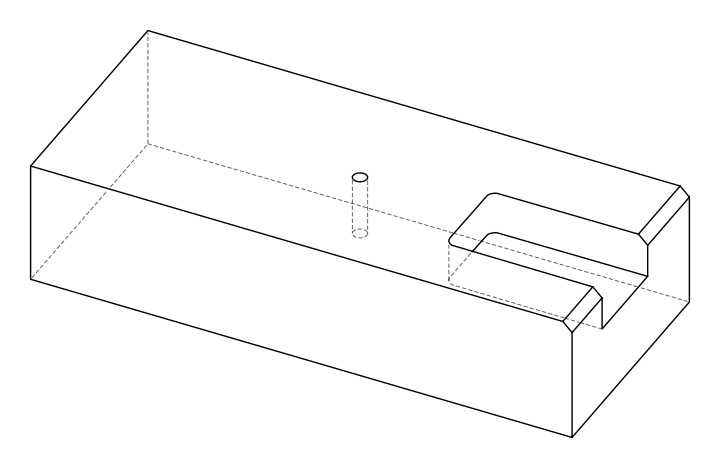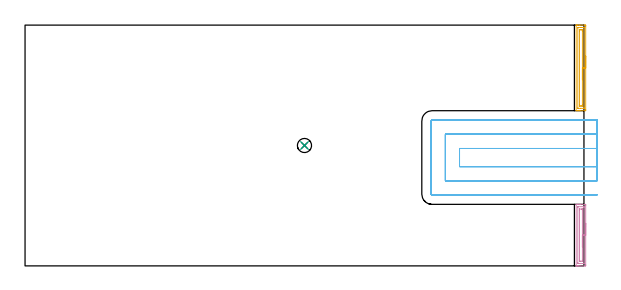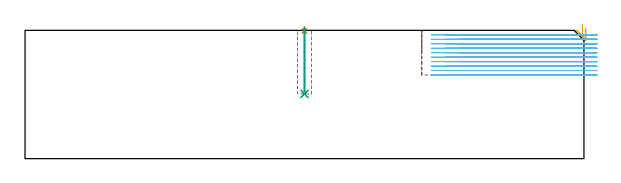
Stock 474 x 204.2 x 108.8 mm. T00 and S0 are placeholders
(PLAN: 6 operations, 4 tool changes, 25.2 min)
(1 SPOT_DRILL | STEP1POCKET | NXT0321_9005460120000 | 0.03 min | 1 mm3)
(2 DRILL_BLIND_HOLE_INTO_CENTER | STEP1POCKET | UGT0301_197 | 0.23 min | 2475 mm3)
(3 DRILL_TO_ENLARGE_BLIND_HOLE | STEP1POCKET | UGT0301_373 | 0.23 min | 3593 mm3)
(4 AREA_MILL | FG_CHAMFER_SURFACE | UGT0205_001 | 1.48 min | 1877 mm3)
(5 AREA_MILL_1 | FG_CHAMFER_SURFACE_1 | UGT0205_001 | 1.97 min | 2545 mm3)
(6 MILL_SLOT | SLOT_PARTIAL_RECTANGULAR | NXT0201_012 | Follow Part, ap 4, ae 75% | 21.32 min | 412271 mm3)
(TOOL NXT0321_9005460120000 | NC Spot Drill, 142deg, 12mm, Carbide, Uncoated | D12 PA142 FL30 Z2)
(TOOL UGT0301_197 | Twist Drill 7.8 mm | D7.8 PA118 FL73 Z2)
(TOOL UGT0301_373 | Twist Drill Flat Bottom 12 mm | D12 PA180 FL101 Z2)
(TOOL UGT0205_001 | Chamfer Mill 20 x 3 x 45 deg. | D20 FL50 Z2)
(TOOL NXT0201_012 | ENDMILL 16mm [2P460-1600-NA 1630] | D16 FL38 Z6)
(OP 1 SPOT_DRILL)
G17 G21 G94 G90
T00 M6
G54
G17 G0 G90 X237. Y102.1 S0 M3
G43 Z118.8 H0
G94 G81 G98 Z108.279 F250. R111.8
G80
M5
M2
(OP 2 DRILL_BLIND_HOLE_INTO_CENTER)
G17 G21 G94 G90
T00 M6
G54
G17 G0 G90 X237. Y102.1 S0 M3
G43 Z118.8 H0
G94 G81 G98 Z54.9 F250. R110.8
G80
M5
M2
(OP 3 DRILL_TO_ENLARGE_BLIND_HOLE)
G17 G21 G94 G90
T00 M6
G54
G17 G0 G90 X237. Y102.1 S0 M3
G43 Z118.8 H0
G94 G73 G98 Z54.9 F250. Q10.78 R110.8
G80
M5
M2
(OP 4 AREA_MILL)
G17 G21 G94 G90
T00 M6
G54
G17 G0 G90 X475.5 Y36.1 S1061 M3
G43 Z118.8 H0
Z110.7
G94 G1 Y36.062 Z109.828 F250.
Y35.948 Z108.964
Y35.759 Z108.112
Y35.497 Z107.28
Y35.163 Z106.474
Y34.76 Z105.7
Y34.292 Z104.964
Y33.76 Z104.272
Y33.171 Z103.629
Y32.528 Z103.04
Y31.836 Z102.509
Y31.1 Z102.04
Y30.326 Z101.637
Y29.52 Z101.303
Y28.688 Z101.041
Y27.836 Z100.852
Y26.972 Z100.738
Y26.1 Z100.7
Y1.006
X475.499 Y0.625 Z100.701
X475.495 Y0.118 Z100.703
X475.492 Y0.009 Z100.706
X474.992 Y0. Z101.205
X470.564 Z105.63
X469.146 Z107.05
X468.794 Z107.402
X468.087 Z108.112
X467.805 Z108.395
X467.425 Y0.008 Z108.766
X467.403 Y0.01 Z108.788
X467.4 Y0.178 Z108.8
Y52.022
X467.403 Y52.19 Z108.788
X467.425 Y52.193 Z108.766
X467.805 Y52.2 Z108.395
X468.087 Z108.112
X468.794 Z107.402
X470.032 Z106.165
X470.564 Z105.63
X471.184 Z105.012
X474.726 Z101.471
X474.992 Y52.197 Z101.205
X475.492 Y52.191 Z100.706
X475.495 Y52.082 Z100.703
X475.499 Y51.575 Z100.701
X475.5 Y51.062 Z100.7
Y26.1
X474.086 Z102.114
Y2.195
X474.085 Y2.086 Z102.115
X474.082 Y2.032 Z102.118
X474.08 Y2.013 Z102.12
X474.038 Y2.009 Z102.162
X473.629 Y2.001 Z102.571
X469.202 Z106.998
X468.946 Y2.005 Z107.254
X468.832 Y2.01 Z107.368
X468.815 Y2.391 Z107.385
X468.814 Y2.413 Z107.386
Y50.005
X468.815 Y50.115 Z107.385
X468.818 Y50.168 Z107.382
X468.82 Y50.187 Z107.38
X468.862 Y50.191 Z107.338
X469.271 Y50.199 Z106.929
X473.698 Z102.502
X473.954 Y50.195 Z102.246
X474.068 Y50.19 Z102.132
X474.085 Y49.809 Z102.115
Y49.787
X474.086 Y26.1 Z102.114
X472.672 Z103.528
X472.671 Y4.755 Z103.529
X472.669 Y4.201 Z103.531
X472.666 Y4.032 Z103.534
X472.665 Y4.017 Z103.535
X472.652 Y4.01 Z103.548
X472.6 Y4.005 Z103.6
X472.533 Y4.001 Z103.667
X470.763 Y4. Z105.437
X470.564 Y4.002 Z105.636
X470.366 Y4.006 Z105.834
X470.24 Y4.01 Z105.96
X470.235 Y4.088 Z105.965
X470.232 Y4.201 Z105.968
X470.229 Y4.539 Z105.971
Y47.445
X470.231 Y47.999 Z105.969
X470.234 Y48.168 Z105.966
X470.235 Y48.183 Z105.965
X470.248 Y48.19 Z105.952
X470.3 Y48.195 Z105.9
X470.367 Y48.199 Z105.833
X472.137 Y48.2 Z104.063
X472.335 Y48.198 Z103.865
X472.534 Y48.194 Z103.666
X472.66 Y48.19 Z103.54
X472.664 Y48.112 Z103.536
X472.668 Y47.999 Z103.532
X472.671 Y47.661 Z103.529
X472.672 Y26.1 Z103.528
Y25.228 Z103.567
Y24.364 Z103.68
Y23.512 Z103.869
Y22.68 Z104.132
Y21.874 Z104.465
Y21.1 Z104.868
Y20.364 Z105.337
Y19.672 Z105.868
Y19.029 Z106.457
Y18.44 Z107.101
Y17.908 Z107.793
Y17.44 Z108.528
Y17.037 Z109.302
Y16.703 Z110.108
Y16.441 Z110.94
Y16.252 Z111.792
Y16.138 Z112.657
Y16.1 Z113.528
G0 Z118.8
M5
M2
(OP 5 AREA_MILL_1)
G17 G21 G94 G90
T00 M6
G54
G17 G0 G90 X475.5 Y177.9 S1061 M3
G43 Z118.8 H0
Z110.7
G94 G1 Y177.862 Z109.828 F250.
Y177.748 Z108.964
Y177.559 Z108.112
Y177.297 Z107.28
Y176.963 Z106.474
Y176.56 Z105.7
Y176.092 Z104.964
Y175.56 Z104.272
Y174.971 Z103.629
Y174.328 Z103.04
Y173.636 Z102.509
Y172.9 Z102.04
Y172.126 Z101.637
Y171.32 Z101.303
Y170.488 Z101.041
Y169.636 Z100.852
Y168.772 Z100.738
Y167.9 Z100.7
Y132.585
X475.499 Y132.205 Z100.701
X475.494 Y131.698 Z100.703
X475.492 Y131.608 Z100.706
X474.992 Y131.6 Z101.205
X470.565 Z105.629
X469.993 Z106.204
X469.679 Z106.517
X469.108 Z107.088
X468.794 Z107.401
X468.165 Z108.034
X467.76 Z108.439
X467.423 Z108.768
X467.402 Y131.608 Z108.788
X467.4 Y131.758 Z108.8
Y204.042
X467.403 Y204.191 Z108.788
X467.423 Y204.2 Z108.768
X467.76 Z108.439
X468.165 Z108.034
X468.794 Z107.401
X469.993 Z106.204
X470.565 Z105.629
X474.706 Z101.491
X474.992 Y204.197 Z101.205
X475.491 Y204.192 Z100.706
X475.494 Y204.102 Z100.703
X475.499 Y203.595 Z100.701
X475.5 Y203.084 Z100.7
Y167.9
X474.086 Z102.114
Y133.989
X474.084 Y133.771 Z102.116
X474.082 Y133.663 Z102.118
X474.079 Y133.617 Z102.121
X473.993 Y133.61 Z102.207
X473.606 Y133.602 Z102.594
X470.951 Y133.6 Z105.249
X469.18 Z107.02
X468.943 Y133.602 Z107.257
X468.842 Y133.606 Z107.358
X468.826 Y133.61 Z107.374
X468.821 Y133.621 Z107.379
X468.817 Y133.668 Z107.383
X468.815 Y133.768 Z107.385
X468.814 Y201.811 Z107.386
X468.816 Y202.029 Z107.384
X468.818 Y202.137 Z107.382
X468.821 Y202.183 Z107.379
X468.907 Y202.19 Z107.293
X469.295 Y202.198 Z106.905
X471.45 Y202.2 Z104.75
X473.72 Z102.48
X473.957 Y202.198 Z102.243
X474.058 Y202.194 Z102.142
X474.074 Y202.19 Z102.126
X474.079 Y202.179 Z102.121
X474.082 Y202.132 Z102.118
X474.085 Y202.032 Z102.115
X474.086 Y167.9 Z102.114
X472.672 Z103.528
X472.671 Y136.666 Z103.529
X472.67 Y136.329 Z103.53
X472.666 Y135.774 Z103.534
X472.665 Y135.614 Z103.535
X472.504 Y135.604 Z103.696
X472.336 Y135.602 Z103.864
X471.623 Y135.6 Z104.577
X470.737 Z105.463
X470.565 Y135.601 Z105.635
X470.392 Y135.603 Z105.808
X470.277 Y135.607 Z105.923
X470.239 Y135.61 Z105.961
X470.235 Y135.623 Z105.965
X470.233 Y135.662 Z105.967
X470.23 Y135.774 Z105.97
X470.229 Y136.113 Z105.971
X470.228 Y136.666 Z105.972
X470.229 Y199.134 Z105.971
X470.23 Y199.471 Z105.97
X470.234 Y200.026 Z105.966
X470.236 Y200.186 Z105.964
X470.396 Y200.196 Z105.804
X470.565 Y200.198 Z105.635
X471.277 Y200.2 Z104.923
X472.163 Z104.037
X472.336 Y200.199 Z103.864
X472.508 Y200.197 Z103.692
X472.623 Y200.193 Z103.577
X472.661 Y200.19 Z103.539
X472.665 Y200.177 Z103.535
X472.667 Y200.138 Z103.533
X472.67 Y200.026 Z103.53
X472.671 Y199.687 Z103.529
X472.672 Y199.134 Z103.528
Y167.9
Y167.028 Z103.567
Y166.164 Z103.68
Y165.312 Z103.869
Y164.48 Z104.132
Y163.674 Z104.465
Y162.9 Z104.868
Y162.164 Z105.337
Y161.472 Z105.868
Y160.829 Z106.457
Y160.24 Z107.101
Y159.708 Z107.793
Y159.24 Z108.528
Y158.837 Z109.302
Y158.503 Z110.108
Y158.241 Z110.94
Y158.052 Z111.792
Y157.938 Z112.657
Y157.9 Z113.528
G0 Z118.8
M5
M2
(OP 6 MILL_SLOT)
G17 G21 G94 G90
T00 M6
G54
G17 G0 G90 X485. Y99.6 S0 M3
G43 Z118.8 H1
Z105.01
G94 G1 X482. F250.
X368.5 F500.
Y84.2
X482.
X485. F250.
Y111.6
X482.
X356.5 F500.
Y72.2
X482.
X485. F250.
Y123.6
X482.
X345.3 F500.
G3 X344.5 Y122.8 R0.8
G1 Y61.
G3 X345.3 Y60.2 R0.8
G1 X482.
X485. F250.
G0 Y99.6 Z101.22
G1 X482.
X368.5 F500.
Y84.2
X482.
X485. F250.
Y111.6
X482.
X356.5 F500.
Y72.2
X482.
X485. F250.
Y123.6
X482.
X345.3 F500.
G3 X344.5 Y122.8 R0.8
G1 Y61.
G3 X345.3 Y60.2 R0.8
G1 X482.
X485. F250.
G0 Y99.6 Z97.43
G1 X482.
X368.5 F500.
Y84.2
X482.
X485. F250.
Y111.6
X482.
X356.5 F500.
Y72.2
X482.
X485. F250.
Y123.6
X482.
X345.3 F500.
G3 X344.5 Y122.8 R0.8
G1 Y61.
G3 X345.3 Y60.2 R0.8
G1 X482.
X485. F250.
G0 Y99.6 Z93.64
G1 X482.
X368.5 F500.
Y84.2
X482.
X485. F250.
Y111.6
X482.
X356.5 F500.
Y72.2
X482.
X485. F250.
Y123.6
X482.
X345.3 F500.
G3 X344.5 Y122.8 R0.8
G1 Y61.
G3 X345.3 Y60.2 R0.8
G1 X482.
X485. F250.
G0 Y99.6 Z89.85
G1 X482.
X368.5 F500.
Y84.2
X482.
X485. F250.
Y111.6
X482.
X356.5 F500.
Y72.2
X482.
X485. F250.
Y123.6
X482.
X345.3 F500.
G3 X344.5 Y122.8 R0.8
G1 Y61.
G3 X345.3 Y60.2 R0.8
G1 X482.
X485. F250.
G0 Y99.6 Z86.06
G1 X482.
X368.5 F500.
Y84.2
X482.
X485. F250.
Y111.6
X482.
X356.5 F500.
Y72.2
X482.
X485. F250.
Y123.6
X482.
X345.3 F500.
G3 X344.5 Y122.8 R0.8
G1 Y61.
G3 X345.3 Y60.2 R0.8
G1 X482.
X485. F250.
G0 Y99.6 Z82.27
G1 X482.
X368.5 F500.
Y84.2
X482.
X485. F250.
Y111.6
X482.
X356.5 F500.
Y72.2
X482.
X485. F250.
Y123.6
X482.
X345.3 F500.
G3 X344.5 Y122.8 R0.8
G1 Y61.
G3 X345.3 Y60.2 R0.8
G1 X482.
X485. F250.
G0 Y99.6 Z78.48
G1 X482.
X368.5 F500.
Y84.2
X482.
X485. F250.
Y111.6
X482.
X356.5 F500.
Y72.2
X482.
X485. F250.
Y123.6
X482.
X345.3 F500.
G3 X344.5 Y122.8 R0.8
G1 Y61.
G3 X345.3 Y60.2 R0.8
G1 X482.
X485. F250.
G0 Y99.6 Z74.69
G1 X482.
X368.5 F500.
Y84.2
X482.
X485. F250.
Y111.6
X482.
X356.5 F500.
Y72.2
X482.
X485. F250.
Y123.6
X482.
X345.3 F500.
G3 X344.5 Y122.8 R0.8
G1 Y61.
G3 X345.3 Y60.2 R0.8
G1 X482.
X485. F250.
G0 Y99.6 Z70.9
G1 X482.
X368.5 F500.
Y84.2
X482.
X485. F250.
Y111.6
X482.
X356.5 F500.
Y72.2
X482.
X485. F250.
Y123.6
X482.
X345.3 F500.
G3 X344.5 Y122.8 R0.8
G1 Y61.
G3 X345.3 Y60.2 R0.8
G1 X482.
X485. F250.
G0 Z118.8
M5
M2
